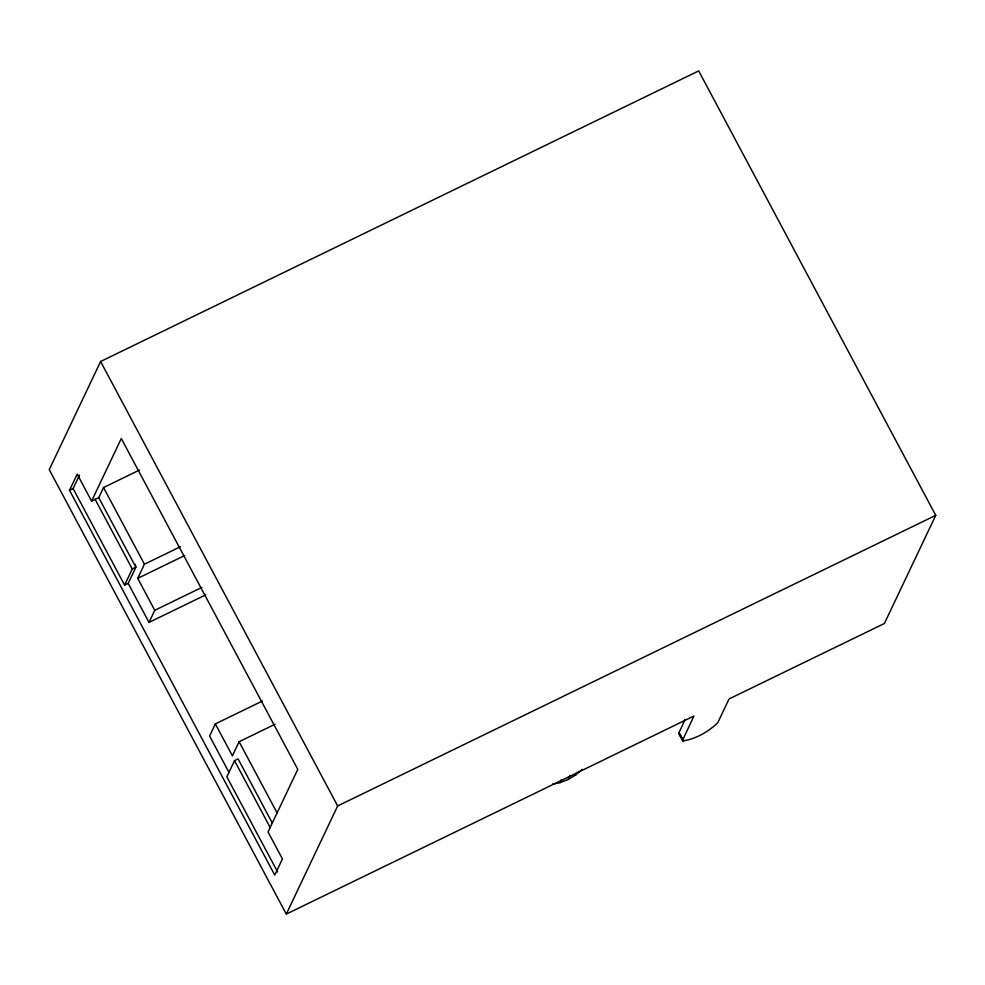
<?xml version="1.0" encoding="UTF-8"?>
<svg xmlns="http://www.w3.org/2000/svg" width="985" height="985" viewBox="0 0 985 985"><rect width="100%" height="100%" fill="white"/><g stroke="black" fill="none" stroke-linecap="round" stroke-linejoin="round"><path stroke-width="1.48" d="M682.519 740.424L693.908 716.046L286.303 914.092L49.25 469.66L100.605 361.507L698.697 70.908L935.75 515.34L884.395 623.493L729.023 698.981L717.782 722.67C708.498 731.695 695.718 739.119 682.851 740.868L678.727 733.32L685.129 719.469M91.58 501.119L121.303 438.51L297.778 769.359L268.043 831.968L282.436 858.945L274.766 875.111L69.516 490.296L77.187 474.142L91.58 501.119L98.746 497.634L103.536 487.538L139.488 470.067M69.516 490.296L73.099 488.56L79.49 475.09M73.099 488.56L124.602 585.115L132.273 568.961L135.856 567.212L135.24 564.233M124.602 585.115L128.185 583.379L135.856 567.212L98.746 497.634M128.185 583.379L149.006 622.421L154.768 610.306L137.728 578.355L144.438 564.22L180.39 546.749M262.367 701.061L215.358 723.901L209.596 736.017L228.988 772.375M275.061 724.246L239.109 741.717L232.398 755.852L215.358 723.901M272.352 823.14L238.099 758.906L234.516 760.654L226.846 776.808L277.635 872.033M286.303 914.092L337.658 805.952L935.75 515.34M552.647 784.134L559.899 782.681L561.179 779.96M559.899 782.681L568.111 779.517L570.044 775.454M568.111 779.517L575.622 775.035L576.914 772.326M575.622 775.035L582.221 769.347M137.728 578.355L184.737 555.515M154.768 610.306L201.777 587.454M149.006 622.421L205.705 594.878M678.727 733.32L679.872 733.948M680.512 735.13L683.664 741.052M678.874 732.631L682.667 739.723M679.071 733.763L682.851 740.868M100.605 361.507L337.658 805.952M103.536 487.538L144.438 564.22M239.109 741.717L277.142 813.007M95.077 499.223L132.273 568.961M234.516 760.654L270.284 827.708"/></g></svg>
